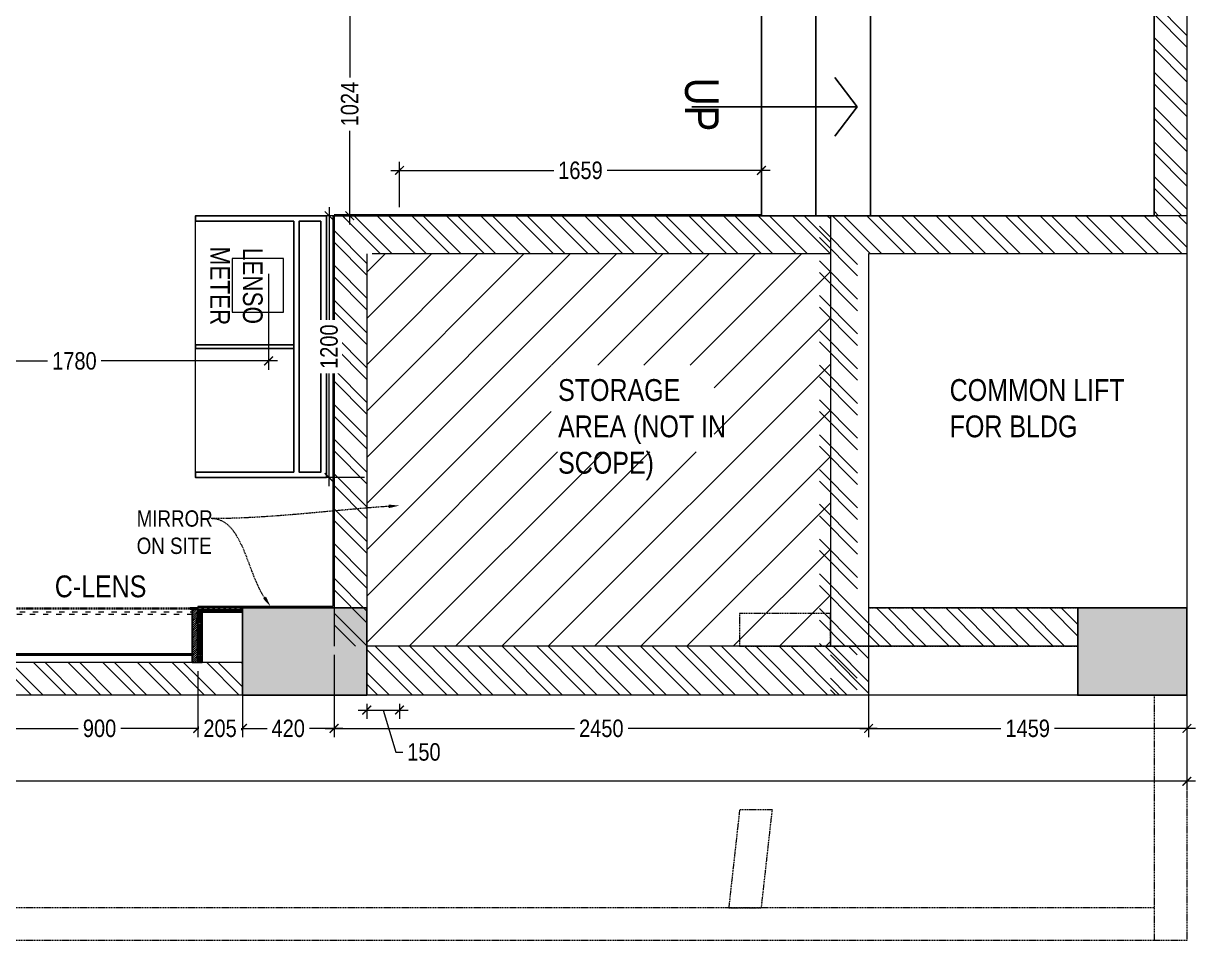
# Model space of a CAD drawing. Extents: x 6455 to 25617, y -919848 to -899772.
# Drawn here: x 19122 to 24494, y -908963 to -904757 of the extents above; entities that cross this region are included whole.
import ezdxf
from ezdxf import colors
from ezdxf.entities.mleader import LeaderData, LeaderLine
from ezdxf.enums import TextEntityAlignment as Align
from ezdxf.lldxf.tags import DXFTag
from ezdxf.math import Vec2, Vec3

# ---------------------------------------------------------------- set-up
doc = ezdxf.new("R2010")
doc.units = 0
doc.header["$LTSCALE"] = 40
doc.header["$MEASUREMENT"] = 0
doc.header["$PDMODE"] = 3
for name, pattern in [('a_p6_plan_L18$0$HIDDEN', [0.375, 0.25, -0.125]), ('ACAD_ISO03W100', [30, 12, -18]), ('HIDDEN', [0.375, 0.25, -0.125]), ('HIDDEN2', [0.1875, 0.125, -0.0625])]:
    doc.linetypes.add(name, pattern=pattern)
for name, color, linetype, lineweight in [('A-WALL-MASY', 1, 'Continuous', 9), ('Column', 243, 'Continuous', 9), ('Column hatch', 8, 'Continuous', 9), ('dimensions', 149, 'Continuous', 5), ('Floor-Unit', 1, 'Continuous', 13), ('IM-ANNO-HATCH', 8, 'Continuous', 5), ('LENS_PARTITION', 21, 'Continuous', 25), ('LENS_TEXT', 31, 'HIDDEN2', 5), ('LN-DIMENSION', 252, 'Continuous', 5), ('LN-ELEVATION-1', 81, 'Continuous', 25), ('LN-ELEVATION-3', 125, 'a_p6_plan_L18$0$HIDDEN', 18), ('LN-ELEVATION-4', 145, 'Continuous', 13), ('LN-ELEVATION-5', 167, 'Continuous', 5), ('LN-HATCH', 251, 'Continuous', 0), ('Mirror', 4, 'Continuous', 15), ('Steps', 4, 'Continuous', 9), ('wall hatch', 22, 'Continuous', 9)]:
    doc.layers.add(name, color=color, linetype=linetype, lineweight=lineweight)
doc.styles.get("Standard").update_dxf_attribs({"font": 'ARIALN.TTF'})
tags = doc.linetypes.add('DASHED2', pattern=[0.375, 0.25, -0.125]).pattern_tags.tags
tags[6:7] = [DXFTag(74, 4), DXFTag(75, 0), DXFTag(340, '0'), DXFTag(46, 1.0), DXFTag(50, 0.0), DXFTag(44, 0.0), DXFTag(45, 0.0)]
tags[4:5] = [DXFTag(74, 4), DXFTag(75, 0), DXFTag(340, '0'), DXFTag(46, 1.0), DXFTag(50, 0.0), DXFTag(44, 0.0), DXFTag(45, 0.0)]
doc.dimstyles.new('Working', dxfattribs={"dimscale": 0.8, "dimtxt": 100, "dimasz": 50, "dimexe": 50, "dimexo": 50, "dimgap": 25, "dimtad": 0, "dimdec": 0, "dimzin": 0, "dimdsep": 46, "dimtxsty": 'Standard', "dimblk": 'ARCHTICK', "dimcen": 0, "dimdle": 50, "dimclrd": 250, "dimclre": 8, "dimclrt": 7, "dimadec": 0, "dimazin": 0, "dimtfac": 1, "dimtdec": 0, "dimtofl": 0, "dimtmove": 1, "dimatfit": 3, "dimfxl": 3, "dimtolj": 1, "dimlwd": 5, "dimlwe": 0, "dimarcsym": 0})
pattern_1 = [(314.87, (-18500248.76, 1626450.15), (79.7298001, 79.36881616), []), (314.87, (-18500248.88, 1626397.12), (79.7298001, 79.36881616), [])]
pattern_2 = [(45, (4208834.247, 1706614.74), (-4.4901280605, 4.4901280605), [])]
pattern_3 = [(45, (4209134.247, 1706614.74), (-4.4901280605, 4.4901280605), [])]

# ---------------------------------------------------------------- blocks, each defined once
blk = doc.blocks.new('R-Table-1200')
at = {"layer": 'Floor-Unit', "color": 1}
blk.add_lwpolyline([(-404.5, 178.7), (-404.5, -56.3), (-158.5, -56.3), (-158.5, 178.7)], close=True, dxfattribs=at)
at = {"layer": 'LN-DIMENSION', "ltscale": 0.5}
blk.add_lwpolyline([(-9, -225), (-575, -225), (-575, 225), (-9, 225)], close=True, dxfattribs=at)
at = {"layer": 'LN-ELEVATION-1'}
blk.add_lwpolyline([(-575, -225), (-600, -225), (-600, 375), (600, 375), (600, -225), (575, -225), (575, 225), (-575, 225)], close=True, dxfattribs=at)
at = {"layer": 'LN-ELEVATION-1', "ltscale": 0.5}
for points in [[(-575, 350), (575, 350), (575, 250), (-575, 250)], [(-9, 225), (9, 225), (9, -225), (-9, -225)]]:
    blk.add_lwpolyline(points, close=True, dxfattribs=at)
at = {"layer": 'LN-ELEVATION-5', "ltscale": 0.5}
blk.add_lwpolyline([(575, -225), (-575, -225)], dxfattribs=at)
blk.add_attdef('SIZE', (-557.7, -216.5), '', height=25)
blk.add_attdef('NAME', text='', height=100).set_placement((-411.8, -254.3), align=Align.TOP_LEFT)
at = {"layer": 'LENS_TEXT', "color": 0, "insert": (-403.4, -157.5), "char_height": 90, "attachment_point": 7}
blk.add_mtext_dynamic_manual_height_columns('\\pxqc;LENSO\\PMETER', width=249.839, gutter_width=1, heights=[0], dxfattribs=at)
blk = doc.blocks.new('A$Cecd9987e')
at = {"layer": 'Steps', "linetype": 'HIDDEN', "lineweight": -3, "ltscale": 11, "transparency": 33554513}
blk.add_line((2333.2, 6772), (2333.2, 6622), dxfattribs=at)
for points in [[(1033.2, 7965), (2333.2, 7965), (2333.2, 6965), (1033.2, 6965)], [(1033.2, 6965), (2333.2, 6965), (2333.2, 6715), (1033.2, 6715)], [(1033.2, 6715), (2333.2, 6715), (2333.2, 6465), (1033.2, 6465)], [(1033.2, 6465), (2333.2, 6465), (2333.2, 6215), (1033.2, 6215)]]:
    blk.add_lwpolyline(points, close=True, dxfattribs=at)
at = {"layer": 'Steps', "lineweight": -3, "ltscale": 85}
for points in [[(1033.2, 6215), (2333.2, 6215), (2333.2, 5965), (1033.2, 5965)], [(1033.2, 5965), (2333.2, 5965), (2333.2, 5715), (1033.2, 5715)], [(1033.2, 5715), (2333.2, 5715), (2333.2, 5465), (1033.2, 5465)], [(1033.2, 5465), (2333.2, 5465), (2333.2, 5215), (1033.2, 5215)], [(1033.2, 5215), (2333.2, 5215), (2333.2, 4965), (1033.2, 4965)], [(1033.2, 4965), (2333.2, 4965), (2333.2, 4715), (1033.2, 4715)], [(1033.2, 4715), (2333.2, 4715), (2333.2, 4465), (1033.2, 4465)], [(1033.2, 4465), (2333.2, 4465), (2333.2, 4215), (1033.2, 4215)], [(1033.2, 4215), (2333.2, 4215), (2333.2, 3965), (1033.2, 3965)], [(1033.2, 3965), (2333.2, 3965), (2333.2, 3715), (1033.2, 3715)], [(533.2, 2715), (533.2, 3715), (783.2, 3715), (783.2, 2715)], [(783.2, 2715), (783.2, 3715), (1033.2, 3715), (1033.2, 2715)], [(1033.2, 3715), (2333.2, 3715), (2333.2, 2715), (1033.2, 2715)]]:
    blk.add_lwpolyline(points, close=True, dxfattribs=at)
for points in [[(971.7, 3215), (869.9, 3349.7)], [(214.3, 3215), (971.7, 3215)], [(971.7, 3215), (869.9, 3080.3)]]:
    blk.add_lwpolyline(points, dxfattribs=at)
at = {"layer": 'Steps', "lineweight": -3, "ltscale": 85, "insert": (337.4, 3348.2), "char_height": 154.45, "attachment_point": 1, "rotation": 270}
blk.add_mtext_dynamic_manual_height_columns('UP', width=3348.191, gutter_width=27.2, heights=[839.7], dxfattribs=at)
blk = doc.blocks.new('A$C1f20e75f')
at = {"linetype": 'HIDDEN2', "lineweight": 0, "transparency": 33554602}
h = blk.add_hatch(color=251, dxfattribs=at)
h.dxf.hatch_style = 1
h.paths.add_polyline_path([(7061.1, 4174.7), (7061.1, 4574.7), (6561.1, 4574.7), (6561.1, 4174.7)])
h.paths.add_polyline_path([(3137.1, 4044.7), (3137.1, 4574.7), (2637.1, 4574.7), (2637.1, 4044.7)])
h.paths.add_polyline_path([(7061.1, -1930.4), (7061.1, -1530.4), (6561.1, -1530.4), (6561.1, -1930.4)])
h.paths.add_polyline_path([(3302.1, -1930.4), (3302.1, -1530.4), (2731.9, -1530.4), (2731.9, -1930.4)])
h.paths.add_polyline_path([(-3104.1, -1930.4), (-3104.1, -1400.4), (-3544.1, -1400.4), (-3544.1, -1930.4)])
h.paths.add_polyline_path([(-3124.1, 4054.7), (-3124.1, 4574.7), (-3564.1, 4574.7), (-3564.1, 4054.7)])
h.paths.add_polyline_path([(-8914.1, 4054.7), (-8914.1, 4574.7), (-9344.1, 4574.7), (-9344.1, 4054.7)])
h.paths.add_polyline_path([(-8914.1, -1930.4), (-8914.1, -1400.4), (-9344.1, -1400.4), (-9344.1, -1930.4)])
at = {"transparency": 33554539}
h = blk.add_hatch(dxfattribs=at)
h.set_pattern_fill('ANSI31', color=256, scale=1200)
h.set_pattern_definition([(45, (-9565.99, -1930.4), (-106.066, 106.066), [])])
h.paths.add_polyline_path([(5427.1, 92.7), (3302.1, 92.7), (3302.1, -1705.4), (5427.1, -1705.4)])
h.paths.add_polyline_path([(4148, -814.4), (4893.8, -814.4), (4893.8, -417.8), (4148, -417.8)], flags=16)
at = {"layer": 'Column hatch'}
h = blk.add_hatch(color=256, dxfattribs=at)
h.dxf.hatch_style = 1
h.paths.add_polyline_path([(7061.1, 4174.7), (7061.1, 4574.7), (6561.1, 4574.7), (6561.1, 4174.7)])
h.paths.add_polyline_path([(7061.1, -1930.4), (7061.1, -1530.4), (6561.1, -1530.4), (6561.1, -1930.4)])
h.paths.add_polyline_path([(3302.1, -1930.4), (3302.1, -1530.4), (2731.9, -1530.4), (2731.9, -1930.4)])
h.paths.add_polyline_path([(3137.1, 4044.7), (3137.1, 4574.7), (2637.1, 4574.7), (2637.1, 4044.7)])
h.paths.add_polyline_path([(-3124.1, 4054.7), (-3124.1, 4574.7), (-3564.1, 4574.7), (-3564.1, 4054.7)])
h.paths.add_polyline_path([(-3104.1, -1930.4), (-3104.1, -1400.4), (-3544.1, -1400.4), (-3544.1, -1930.4)])
h.paths.add_polyline_path([(-8914.1, -1930.4), (-8914.1, -1400.4), (-9344.1, -1400.4), (-9344.1, -1930.4)])
h.paths.add_polyline_path([(-8914.1, 4174.7), (-8914.1, 4574.7), (-9344.1, 4574.7), (-9344.1, 4174.7)])
at = {"layer": 'IM-ANNO-HATCH'}
h = blk.add_hatch(dxfattribs=at)
h.set_pattern_fill('CORK', color=256, scale=50)
h.set_pattern_definition([(0, (-17393.2135, 980293.556), (0, 6.25), []), (135, (-17390.088, 980290.431), (-12.49999998, -12.49999998), [8.8388348, -8.8388348]), (135, (-17388.526, 980290.431), (-12.49999998, -12.49999998), [8.8388348, -8.8388348]), (135, (-17386.963, 980290.431), (-12.49999998, -12.49999998), [8.8388348, -8.8388348])])
h.paths.add_polyline_path([(2731.9, -1530.4), (2527.1, -1530.4), (2527.1, -1536.4), (2527.1, -1580.4), (2527.1, -1780.4), (2547.1, -1780.4), (2547.1, -1550.4), (2731.9, -1550.4)])
at = {"layer": 'wall hatch'}
h = blk.add_hatch(dxfattribs=at)
h.set_pattern_fill('ANSI32', color=256, scale=300, angle=269.87)
h.set_pattern_definition([(314.87, (-18500075.76, 1626450.15), (79.7298001, 79.36881616), []), (314.87, (-18500075.88, 1626397.12), (79.7298001, 79.36881616), [])])
h.paths.add_polyline_path([(-3564.1, 4424.7), (-3564.1, 4574.7), (-8914.1, 4574.7), (-8914.1, 4424.7)])
h.paths.add_polyline_path([(2637.1, 4424.7), (2637.1, 4574.7), (-3124.1, 4574.7), (-3124.1, 4424.7)])
h.paths.add_polyline_path([(6561.1, 4424.7), (6561.1, 4574.7), (3137.1, 4574.7), (3137.1, 4424.7)])
h.paths.add_polyline_path([(7061.1, 267.7), (7061.1, 4174.7), (6911.1, 4174.7), (6911.1, 267.7)])
h.paths.add_polyline_path([(5550.1, -1930.4), (5550.1, -1705.4), (3302.1, -1705.4), (3302.1, -1930.4)])
h.paths.add_polyline_path([(2731.9, -1930.4), (2731.9, -1780.4), (-3104.1, -1780.4), (-3104.1, -1930.4)])
h.paths.add_polyline_path([(-3544.1, -1930.4), (-3544.1, -1780.4), (-8914.1, -1780.4), (-8914.1, -1930.4)])
h = blk.add_hatch(dxfattribs=at)
h.set_pattern_fill('ANSI32', color=256, scale=300, angle=269.87)
h.set_pattern_definition([(314.87, (-9565.99, -1930.4), (79.7298, 79.3688), []), (314.87, (-9566.11, -1983.43), (79.7298, 79.3688), [])])
h.paths.add_polyline_path([(5427.1, 267.7), (3152.1, 267.7), (3152.1, -1705.4), (3302.1, -1705.4), (3302.1, 92.7), (5427.1, 92.7)])
h = blk.add_hatch(dxfattribs=at)
h.set_pattern_fill('ANSI32', color=256, scale=300, angle=269.87)
h.set_pattern_definition(pattern_1)
h.paths.add_polyline_path([(5377.1, -1705.4), (5552.1, -1705.4), (5552.1, 92.7), (7061.1, 92.7), (7061.1, 267.7), (5377.1, 267.7)])
h = blk.add_hatch(dxfattribs=at)
h.set_pattern_fill('ANSI32', color=256, scale=300, angle=269.87)
h.set_pattern_definition(pattern_1)
h.paths.add_polyline_path([(6561.1, -1705.4), (6561.1, -1530.4), (5552.1, -1530.4), (5552.1, -1705.4)])
h = blk.add_hatch(dxfattribs=at)
h.set_pattern_fill('ANSI32', color=256, scale=300, angle=269.87)
h.set_pattern_definition([(314.87, (-18500198.76, 1626450.15), (79.7298001, 79.36881616), []), (314.87, (-18500198.88, 1626397.12), (79.7298001, 79.36881616), [])])
h.paths.add_polyline_path([(5602.1, -1930.4), (5602.1, -1705.4), (5427.1, -1705.4), (5427.1, -1930.4)])
at = {"color": 251, "linetype": 'HIDDEN2', "lineweight": 0, "transparency": 33554602}
for p, q in [((7061.1, 6135.3), (7061.1, -3055.4)), ((6911.1, 4174.7), (6911.1, 267.7)), ((5427.1, 267.7), (5427.1, -1705.4)), ((7061.1, 267.7), (5427.1, 267.7)), ((5602.1, 92.7), (5602.1, -1530.4)), ((7061.1, 92.7), (5602.1, 92.7)), ((5602.1, -1530.4), (6561.1, -1530.4)), ((5427.1, -1705.4), (6561.1, -1705.4)), ((6911.1, -1930.4), (6911.1, -3055.4)), ((6911.1, -2905.4), (-10938.1, -2905.4)), ((7061.1, -3055.4), (-10938.1, -3055.4))]:
    blk.add_line(p, q, dxfattribs=at)
at = {"color": 251, "linetype": 'HIDDEN2', "lineweight": 0, "ltscale": 85, "transparency": 33554602}
for points in [[(3302.1, -1530.4), (3302.1, -1930.4), (2731.9, -1930.4), (2731.9, -1530.4)], [(7061.1, -1530.4), (7061.1, -1930.4), (6561.1, -1930.4), (6561.1, -1530.4)]]:
    blk.add_lwpolyline(points, close=True, dxfattribs=at)
at = {"color": 251, "linetype": 'HIDDEN2', "lineweight": 0, "transparency": 33554602}
for points in [[(5011.1, -1555.4), (5011.1, -1705.4), (5427.1, -1705.4), (5427.1, -1555.4)], [(4961.1, -2905.4), (5111.1, -2905.4), (5161.1, -2455.4), (5011.1, -2455.4)]]:
    blk.add_lwpolyline(points, close=True, dxfattribs=at)
at = {"layer": 'A-WALL-MASY'}
for p, q in [((7061.1, 4574.7), (7061.1, -1930.4)), ((6911.1, 4174.7), (6911.1, 267.7)), ((5427.1, 267.7), (3152.1, 267.7)), ((3152.1, 267.7), (3152.1, -1705.4)), ((5427.1, 267.7), (5427.1, -1705.4)), ((7061.1, 267.7), (5427.1, 267.7)), ((3302.1, 92.7), (3302.1, -1705.4)), ((5427.1, 92.7), (3327.1, 92.7)), ((5602.1, 92.7), (5602.1, -1930.4)), ((7061.1, 92.7), (5602.1, 92.7)), ((6561.1, -1530.4), (5602.1, -1530.4)), ((5427.1, -1705.4), (3302.1, -1705.4)), ((6561.1, -1705.4), (5427.1, -1705.4)), ((2731.9, -1780.4), (-3104.1, -1780.4)), ((7061.1, -1930.4), (-9344.1, -1930.4))]:
    blk.add_line(p, q, dxfattribs=at)
at = {"layer": 'Column', "lineweight": -3, "ltscale": 85}
for points in [[(3302.1, -1530.4), (3302.1, -1930.4), (2731.9, -1930.4), (2731.9, -1530.4)], [(7061.1, -1530.4), (7061.1, -1930.4), (6561.1, -1930.4), (6561.1, -1530.4)]]:
    blk.add_lwpolyline(points, close=True, dxfattribs=at)
at = {"layer": 'LENS_PARTITION'}
blk.add_lwpolyline([(2527.1, -1780.4), (2527.1, -1530.4), (2731.9, -1530.4), (2731.9, -1550.4), (2547.1, -1550.4), (2547.1, -1780.4)], close=True, dxfattribs=at)
at = {"layer": 'Mirror', "lineweight": 0}
for points in [[(3152.1, 273.7), (5111.1, 273.7)], [(3152.1, 267.7), (3152.1, -1530.4), (2527.1, -1530.4)], [(3146.1, 267.7), (3146.1, -1524.4), (2527.1, -1524.4), (2527.1, -1530.4)], [(3152.1, 267.7), (5111.1, 267.7)]]:
    blk.add_lwpolyline(points, dxfattribs=at)
blk.add_blockref('A$Cecd9987e', (4577.9, -2447.3))
at = {"char_height": 100, "attachment_point": 1}
for s, insert in [('STORAGE AREA (NOT IN SCOPE)', (4179.1, -481.1)), ('COMMON LIFT FOR BLDG', (5974, -481.1))]:
    blk.add_mtext_dynamic_manual_height_columns(s, width=871.94, gutter_width=500, heights=[0], dxfattribs=dict(at, insert=insert))
blk = doc.blocks.new('dfbdfhq')
at = {"layer": 'LN-HATCH', "ltscale": 0.5}
h = blk.add_hatch(dxfattribs=at)
h.set_pattern_fill('ANSI31', color=256, scale=50)
h.paths.add_polyline_path([(-911.8, 0), (-911.8, -190), (-905.8, -190), (-905.8, -200), (-911.8, -200), (-911.8, -244), (-886.8, -244), (-886.8, 0)])
h = blk.add_hatch(dxfattribs=at)
h.set_pattern_fill('ANSI31', color=256, scale=2)
h.set_pattern_definition(pattern_2)
h.paths.add_polyline_path([(-11.8, 0), (-11.8, -190), (-17.8, -190), (-17.8, -200), (-11.8, -200), (-11.8, -244), (-36.8, -244), (-36.8, 0)])
h = blk.add_hatch(dxfattribs=at)
h.set_pattern_fill('ANSI31', color=256, scale=2)
h.set_pattern_definition(pattern_3)
h.paths.add_polyline_path([(-36.8, -40), (-886.8, -40), (-886.8, -34), (-36.8, -34)])
h = blk.add_hatch(dxfattribs=at)
h.set_pattern_fill('ANSI31', color=256, scale=2)
h.set_pattern_definition(pattern_3)
h.paths.add_polyline_path([(-876.8, -244), (-876.8, -250), (-911.8, -250), (-911.8, -244)])
h = blk.add_hatch(dxfattribs=at)
h.set_pattern_fill('ANSI31', color=256, scale=2)
h.set_pattern_definition(pattern_2)
h.paths.add_polyline_path([(-46.8, -244), (-46.8, -250), (-11.8, -250), (-11.8, -244)])
at = {"layer": 'LN-ELEVATION-1', "ltscale": 0.5}
for points in [[(-911.8, 0), (-911.8, -190), (-905.8, -190), (-905.8, -200), (-911.8, -200), (-911.8, -244), (-886.8, -244), (-886.8, 0)], [(-11.8, 0), (-11.8, -190), (-17.8, -190), (-17.8, -200), (-11.8, -200), (-11.8, -244), (-36.8, -244), (-36.8, 0)], [(-36.8, -40), (-886.8, -40), (-886.8, -34), (-36.8, -34)], [(-876.8, -244), (-876.8, -250), (-911.8, -250), (-911.8, -244)], [(-46.8, -244), (-46.8, -250), (-11.8, -250), (-11.8, -244)]]:
    blk.add_lwpolyline(points, close=True, dxfattribs=at)
at = {"layer": 'LN-ELEVATION-3', "ltscale": 0.5}
for p, q in [((-886.8, 0), (-36.8, 0)), ((-876.8, -244), (-46.8, -244)), ((-46.8, -250), (-876.8, -250))]:
    blk.add_line(p, q, dxfattribs=at)
at = {"layer": 'LN-ELEVATION-4', "linetype": 'ACAD_ISO03W100', "ltscale": 0.05}
blk.add_lwpolyline([(-886.8, -220), (-36.8, -220), (-36.8, -232), (-886.8, -232)], close=True, dxfattribs=at)
blk = doc.blocks.new('_ArchTick')
at = {"const_width": 0.15}
blk.add_lwpolyline([(-0.5, -0.5), (0.5, 0.5)], dxfattribs=at)
blk = doc.blocks.new('*D41')
at = {"layer": 'Defpoints', "color": 0, "ltscale": 50, "transparency": 16777216}
for p in [(20522.5, -905639.5), (20718.3, -905639.5), (20724.3, -906839.5)]:
    blk.add_point(p, dxfattribs=at)
at = {"layer": 'dimensions', "color": 250, "linetype": 'DASHED2', "lineweight": 5, "ltscale": 50, "transparency": 16777216}
for p, q in [((20522.5, -905599.5), (20522.5, -906124.7)), ((20522.5, -906879.5), (20522.5, -906354.2))]:
    blk.add_line(p, q, dxfattribs=at)
at = {"layer": 'dimensions', "color": 8, "linetype": 'DASHED2', "lineweight": 0, "ltscale": 50, "transparency": 16777216}
for p, q in [((20678.3, -905639.5), (20482.5, -905639.5)), ((20684.3, -906839.5), (20482.5, -906839.5))]:
    blk.add_line(p, q, dxfattribs=at)
at = {"layer": 'dimensions', "color": 250, "lineweight": 5, "ltscale": 50, "transparency": 16777216, "xscale": 40, "yscale": 40, "zscale": 40}
for p, rotation in [((20522.5, -905639.5), 90), ((20522.5, -906839.5), 270)]:
    blk.add_blockref('_ArchTick', p, dxfattribs=dict(at, rotation=rotation))
at = {"layer": 'dimensions', "color": 7, "ltscale": 50, "transparency": 16777216, "insert": (20522.5, -906239.5), "char_height": 80, "attachment_point": 5, "rotation": 90, "bg_fill": 3, "box_fill_scale": 1.25, "bg_fill_color": 9, "bg_fill_true_color": 13158600, "bg_fill_transparency": 0}
blk.add_mtext('\\A1;1200', dxfattribs=at)
blk = doc.blocks.new('*D42')
at = {"layer": 'Defpoints', "color": 0, "ltscale": 50, "transparency": 16777216}
for p in [(22504.3, -905431.4), (20845.3, -905639.5), (22504.3, -905645.5)]:
    blk.add_point(p, dxfattribs=at)
at = {"layer": 'dimensions', "color": 8, "linetype": 'DASHED2', "lineweight": 0, "ltscale": 50, "transparency": 16777216}
for p, q in [((20845.3, -905599.5), (20845.3, -905391.4)), ((22504.3, -905605.5), (22504.3, -905391.4))]:
    blk.add_line(p, q, dxfattribs=at)
at = {"layer": 'dimensions', "color": 250, "linetype": 'DASHED2', "lineweight": 5, "ltscale": 50, "transparency": 16777216}
for p, q in [((20805.3, -905431.4), (21559.8, -905431.4)), ((22544.3, -905431.4), (21789.7, -905431.4))]:
    blk.add_line(p, q, dxfattribs=at)
at = {"layer": 'dimensions', "color": 250, "lineweight": 5, "ltscale": 50, "transparency": 16777216, "xscale": 40, "yscale": 40, "zscale": 40, "rotation": 180}
blk.add_blockref('_ArchTick', (20845.3, -905431.4), dxfattribs=at)
at = {"layer": 'dimensions', "color": 250, "lineweight": 5, "ltscale": 50, "transparency": 16777216, "xscale": 40, "yscale": 40, "zscale": 40}
blk.add_blockref('_ArchTick', (22504.3, -905431.4), dxfattribs=at)
at = {"layer": 'dimensions', "color": 7, "ltscale": 50, "transparency": 16777216, "insert": (21674.8, -905431.4), "char_height": 80, "attachment_point": 5, "bg_fill": 3, "box_fill_scale": 1.25, "bg_fill_color": 9, "bg_fill_true_color": 13158600, "bg_fill_transparency": 0}
blk.add_mtext('\\A1;1659', dxfattribs=at)
blk = doc.blocks.new('*D62')
at = {"layer": 'Defpoints', "color": 0, "ltscale": 50, "transparency": 16777216}
for p in [(7979.1, -907837.6), (24454.3, -907837.6), (24454.3, -908232.1)]:
    blk.add_point(p, dxfattribs=at)
at = {"layer": 'dimensions', "color": 8, "linetype": 'DASHED2', "lineweight": 0, "ltscale": 50, "transparency": 16777216}
for p, q in [((7979.1, -907877.6), (7979.1, -908272.1)), ((24454.3, -907877.6), (24454.3, -908272.1))]:
    blk.add_line(p, q, dxfattribs=at)
at = {"layer": 'dimensions', "color": 250, "linetype": 'DASHED2', "lineweight": 5, "ltscale": 50, "transparency": 16777216}
for p, q in [((7939.1, -908232.1), (15845.6, -908232.1)), ((24494.3, -908232.1), (16587.8, -908232.1))]:
    blk.add_line(p, q, dxfattribs=at)
at = {"layer": 'dimensions', "color": 250, "lineweight": 5, "ltscale": 50, "transparency": 16777216, "xscale": 40, "yscale": 40, "zscale": 40, "rotation": 180}
blk.add_blockref('_ArchTick', (7979.1, -908232.1), dxfattribs=at)
at = {"layer": 'dimensions', "color": 250, "lineweight": 5, "ltscale": 50, "transparency": 16777216, "xscale": 40, "yscale": 40, "zscale": 40}
blk.add_blockref('_ArchTick', (24454.3, -908232.1), dxfattribs=at)
at = {"layer": 'dimensions', "color": 7, "ltscale": 50, "transparency": 16777216, "insert": (16216.7, -908232.1), "char_height": 80, "attachment_point": 5, "bg_fill": 3, "box_fill_scale": 1.25, "bg_fill_color": 9, "bg_fill_true_color": 13158600, "bg_fill_transparency": 0}
blk.add_mtext('\\A1;16475 [54\'-0 1/2"]', dxfattribs=at)
blk = doc.blocks.new('*D78')
at = {"layer": 'Defpoints', "color": 0, "ltscale": 50, "transparency": 16777216}
for p in [(18465.2, -905495.3), (20245.3, -905652), (20245.3, -906305.1)]:
    blk.add_point(p, dxfattribs=at)
at = {"layer": 'dimensions', "color": 8, "linetype": 'DASHED2', "lineweight": 0, "ltscale": 50, "transparency": 16777216}
for p, q in [((18465.2, -905905.1), (18465.2, -906345.1)), ((20245.3, -905905.1), (20245.3, -906345.1))]:
    blk.add_line(p, q, dxfattribs=at)
at = {"layer": 'dimensions', "color": 250, "linetype": 'DASHED2', "lineweight": 5, "ltscale": 50, "transparency": 16777216}
for p, q in [((18425.2, -906305.1), (19240.4, -906305.1)), ((20285.3, -906305.1), (19470, -906305.1))]:
    blk.add_line(p, q, dxfattribs=at)
at = {"layer": 'dimensions', "color": 250, "lineweight": 5, "ltscale": 50, "transparency": 16777216, "xscale": 40, "yscale": 40, "zscale": 40, "rotation": 180}
blk.add_blockref('_ArchTick', (18465.2, -906305.1), dxfattribs=at)
at = {"layer": 'dimensions', "color": 250, "lineweight": 5, "ltscale": 50, "transparency": 16777216, "xscale": 40, "yscale": 40, "zscale": 40}
blk.add_blockref('_ArchTick', (20245.3, -906305.1), dxfattribs=at)
at = {"layer": 'dimensions', "color": 7, "ltscale": 50, "transparency": 16777216, "insert": (19355.2, -906305.1), "char_height": 80, "attachment_point": 5, "bg_fill": 3, "box_fill_scale": 1.25, "bg_fill_color": 9, "bg_fill_true_color": 13158600, "bg_fill_transparency": 0}
blk.add_mtext('\\A1;1780', dxfattribs=at)
blk = doc.blocks.new('*D101')
at = {"layer": 'Defpoints', "color": 0, "ltscale": 50, "transparency": 16777216}
for p in [(20488.5, -904615.3), (20617.3, -905639.5), (20698, -905639.5)]:
    blk.add_point(p, dxfattribs=at)
at = {"layer": 'dimensions', "color": 250, "linetype": 'DASHED2', "lineweight": 5, "ltscale": 50, "transparency": 16777216}
for p, q in [((20617.3, -904575.3), (20617.3, -905012.6)), ((20617.3, -905679.5), (20617.3, -905242.1))]:
    blk.add_line(p, q, dxfattribs=at)
at = {"layer": 'dimensions', "color": 8, "linetype": 'DASHED2', "lineweight": 0, "ltscale": 50, "transparency": 16777216}
for p, q in [((20528.5, -904615.3), (20657.3, -904615.3)), ((20658, -905639.5), (20577.3, -905639.5))]:
    blk.add_line(p, q, dxfattribs=at)
at = {"layer": 'dimensions', "color": 250, "lineweight": 5, "ltscale": 50, "transparency": 16777216, "xscale": 40, "yscale": 40, "zscale": 40}
for p, rotation in [((20617.3, -904615.3), 90), ((20617.3, -905639.5), 270)]:
    blk.add_blockref('_ArchTick', p, dxfattribs=dict(at, rotation=rotation))
at = {"layer": 'dimensions', "color": 7, "ltscale": 50, "transparency": 16777216, "insert": (20617.3, -905127.4), "char_height": 80, "attachment_point": 5, "rotation": 90, "bg_fill": 3, "box_fill_scale": 1.25, "bg_fill_color": 9, "bg_fill_true_color": 13158600, "bg_fill_transparency": 0}
blk.add_mtext('\\A1;1024', dxfattribs=at)
blk = doc.blocks.new('*D108')
at = {"layer": 'Defpoints', "color": 0, "ltscale": 50, "transparency": 16777216}
for p in [(19020.3, -907687.6), (19920.3, -907687.6), (19920.3, -907990)]:
    blk.add_point(p, dxfattribs=at)
at = {"layer": 'dimensions', "color": 8, "linetype": 'DASHED2', "lineweight": 0, "ltscale": 50, "transparency": 16777216}
for p, q in [((19020.3, -907727.6), (19020.3, -908030)), ((19920.3, -907727.6), (19920.3, -908030))]:
    blk.add_line(p, q, dxfattribs=at)
at = {"layer": 'dimensions', "color": 250, "linetype": 'DASHED2', "lineweight": 5, "ltscale": 50, "transparency": 16777216}
for p, q in [((18980.3, -907990), (19377.9, -907990)), ((19960.3, -907990), (19562.7, -907990))]:
    blk.add_line(p, q, dxfattribs=at)
at = {"layer": 'dimensions', "color": 250, "lineweight": 5, "ltscale": 50, "transparency": 16777216, "xscale": 40, "yscale": 40, "zscale": 40, "rotation": 180}
blk.add_blockref('_ArchTick', (19020.3, -907990), dxfattribs=at)
at = {"layer": 'dimensions', "color": 250, "lineweight": 5, "ltscale": 50, "transparency": 16777216, "xscale": 40, "yscale": 40, "zscale": 40}
blk.add_blockref('_ArchTick', (19920.3, -907990), dxfattribs=at)
at = {"layer": 'dimensions', "color": 7, "ltscale": 50, "transparency": 16777216, "insert": (19470.3, -907990), "char_height": 80, "attachment_point": 5, "bg_fill": 3, "box_fill_scale": 1.25, "bg_fill_color": 9, "bg_fill_true_color": 13158600, "bg_fill_transparency": 0}
blk.add_mtext('\\A1;900', dxfattribs=at)
blk = doc.blocks.new('*D109')
at = {"layer": 'Defpoints', "color": 0, "ltscale": 50, "transparency": 16777216}
for p in [(20545.3, -907612.6), (20125.1, -907687.6), (20545.3, -907990)]:
    blk.add_point(p, dxfattribs=at)
at = {"layer": 'dimensions', "color": 8, "linetype": 'DASHED2', "lineweight": 0, "ltscale": 50, "transparency": 16777216}
for p, q in [((20545.3, -907652.6), (20545.3, -908030)), ((20125.1, -907727.6), (20125.1, -908030))]:
    blk.add_line(p, q, dxfattribs=at)
at = {"layer": 'dimensions', "color": 250, "linetype": 'DASHED2', "lineweight": 5, "ltscale": 50, "transparency": 16777216}
for p, q in [((20085.1, -907990), (20241.5, -907990)), ((20585.3, -907990), (20428.9, -907990))]:
    blk.add_line(p, q, dxfattribs=at)
at = {"layer": 'dimensions', "color": 250, "lineweight": 5, "ltscale": 50, "transparency": 16777216, "xscale": 40, "yscale": 40, "zscale": 40, "rotation": 180}
blk.add_blockref('_ArchTick', (20125.1, -907990), dxfattribs=at)
at = {"layer": 'dimensions', "color": 250, "lineweight": 5, "ltscale": 50, "transparency": 16777216, "xscale": 40, "yscale": 40, "zscale": 40}
blk.add_blockref('_ArchTick', (20545.3, -907990), dxfattribs=at)
at = {"layer": 'dimensions', "color": 7, "ltscale": 50, "transparency": 16777216, "insert": (20335.2, -907990), "char_height": 80, "attachment_point": 5, "bg_fill": 3, "box_fill_scale": 1.25, "bg_fill_color": 9, "bg_fill_true_color": 13158600, "bg_fill_transparency": 0}
blk.add_mtext('\\A1;420', dxfattribs=at)
blk = doc.blocks.new('*D110')
at = {"layer": 'Defpoints', "color": 0, "ltscale": 50, "transparency": 16777216}
for p in [(20545.3, -907612.6), (22995.3, -907612.6), (22995.3, -907990)]:
    blk.add_point(p, dxfattribs=at)
at = {"layer": 'dimensions', "color": 8, "linetype": 'DASHED2', "lineweight": 0, "ltscale": 50, "transparency": 16777216}
for p, q in [((20545.3, -907652.6), (20545.3, -908030)), ((22995.3, -907652.6), (22995.3, -908030))]:
    blk.add_line(p, q, dxfattribs=at)
at = {"layer": 'dimensions', "color": 250, "linetype": 'DASHED2', "lineweight": 5, "ltscale": 50, "transparency": 16777216}
for p, q in [((20505.3, -907990), (21651.9, -907990)), ((23035.3, -907990), (21888.7, -907990))]:
    blk.add_line(p, q, dxfattribs=at)
at = {"layer": 'dimensions', "color": 250, "lineweight": 5, "ltscale": 50, "transparency": 16777216, "xscale": 40, "yscale": 40, "zscale": 40, "rotation": 180}
blk.add_blockref('_ArchTick', (20545.3, -907990), dxfattribs=at)
at = {"layer": 'dimensions', "color": 250, "lineweight": 5, "ltscale": 50, "transparency": 16777216, "xscale": 40, "yscale": 40, "zscale": 40}
blk.add_blockref('_ArchTick', (22995.3, -907990), dxfattribs=at)
at = {"layer": 'dimensions', "color": 7, "ltscale": 50, "transparency": 16777216, "insert": (21770.3, -907990), "char_height": 80, "attachment_point": 5, "bg_fill": 3, "box_fill_scale": 1.25, "bg_fill_color": 9, "bg_fill_true_color": 13158600, "bg_fill_transparency": 0}
blk.add_mtext('\\A1;2450', dxfattribs=at)
blk = doc.blocks.new('*D111')
at = {"layer": 'Defpoints', "color": 0, "ltscale": 50, "transparency": 16777216}
for p in [(24454.3, -907437.6), (22995.3, -907612.6), (24454.3, -907990)]:
    blk.add_point(p, dxfattribs=at)
at = {"layer": 'dimensions', "color": 8, "linetype": 'DASHED2', "lineweight": 0, "ltscale": 50, "transparency": 16777216}
for p, q in [((24454.3, -907590), (24454.3, -908030)), ((22995.3, -907652.6), (22995.3, -908030))]:
    blk.add_line(p, q, dxfattribs=at)
at = {"layer": 'dimensions', "color": 250, "linetype": 'DASHED2', "lineweight": 5, "ltscale": 50, "transparency": 16777216}
for p, q in [((22955.3, -907990), (23609.8, -907990)), ((24494.3, -907990), (23839.7, -907990))]:
    blk.add_line(p, q, dxfattribs=at)
at = {"layer": 'dimensions', "color": 250, "lineweight": 5, "ltscale": 50, "transparency": 16777216, "xscale": 40, "yscale": 40, "zscale": 40, "rotation": 180}
blk.add_blockref('_ArchTick', (22995.3, -907990), dxfattribs=at)
at = {"layer": 'dimensions', "color": 250, "lineweight": 5, "ltscale": 50, "transparency": 16777216, "xscale": 40, "yscale": 40, "zscale": 40}
blk.add_blockref('_ArchTick', (24454.3, -907990), dxfattribs=at)
at = {"layer": 'dimensions', "color": 7, "ltscale": 50, "transparency": 16777216, "insert": (23724.8, -907990), "char_height": 80, "attachment_point": 5, "bg_fill": 3, "box_fill_scale": 1.25, "bg_fill_color": 9, "bg_fill_true_color": 13158600, "bg_fill_transparency": 0}
blk.add_mtext('\\A1;1459', dxfattribs=at)
blk = doc.blocks.new('*D164')
at = {"layer": 'Defpoints', "color": 0, "ltscale": 50, "transparency": 16777216}
for p in [(20695.3, -907837.6), (20845.3, -907837.6), (20845.3, -907905.7)]:
    blk.add_point(p, dxfattribs=at)
at = {"layer": 'dimensions', "color": 8, "lineweight": 0, "ltscale": 50, "transparency": 16777216}
for p, q in [((20695.3, -907877.6), (20695.3, -907945.7)), ((20845.3, -907877.6), (20845.3, -907945.7))]:
    blk.add_line(p, q, dxfattribs=at)
at = {"layer": 'dimensions', "color": 250, "lineweight": 5, "ltscale": 50, "transparency": 16777216}
for p, q in [((20655.3, -907905.7), (20885.3, -907905.7)), ((20770.3, -907905.7), (20828, -908098.3)), ((20828, -908098.3), (20868, -908098.3))]:
    blk.add_line(p, q, dxfattribs=at)
at = {"layer": 'dimensions', "color": 250, "lineweight": 5, "ltscale": 50, "transparency": 16777216, "xscale": 40, "yscale": 40, "zscale": 40, "rotation": 180}
blk.add_blockref('_ArchTick', (20695.3, -907905.7), dxfattribs=at)
at = {"layer": 'dimensions', "color": 250, "lineweight": 5, "ltscale": 50, "transparency": 16777216, "xscale": 40, "yscale": 40, "zscale": 40}
blk.add_blockref('_ArchTick', (20845.3, -907905.7), dxfattribs=at)
at = {"layer": 'dimensions', "color": 7, "ltscale": 50, "transparency": 16777216, "insert": (20957.3, -908098.3), "char_height": 80, "attachment_point": 5, "bg_fill": 3, "box_fill_scale": 1.25, "bg_fill_color": 9, "bg_fill_true_color": 13158600, "bg_fill_transparency": 0}
blk.add_mtext('\\A1;150', dxfattribs=at)
blk = doc.blocks.new('*D163')
at = {"layer": 'Defpoints', "color": 0, "ltscale": 50, "transparency": 16777216}
for p in [(19920.3, -907687.6), (20125.1, -907837.6)]:
    blk.add_point(p, dxfattribs=at)
at = {"layer": 'dimensions', "color": 8, "linetype": 'DASHED2', "lineweight": 0, "ltscale": 50, "transparency": 16777216}
for p, q in [((19920.3, -907727.6), (19920.3, -908030)), ((20125.1, -907877.6), (20125.1, -908030))]:
    blk.add_line(p, q, dxfattribs=at)
at = {"layer": 'dimensions', "color": 250, "linetype": 'DASHED2', "lineweight": 5, "ltscale": 50, "transparency": 16777216}
for p, q in [((19920.3, -907990), (19880.3, -907990)), ((20125.1, -907990), (20165.1, -907990))]:
    blk.add_line(p, q, dxfattribs=at)
at = {"layer": 'dimensions', "color": 250, "lineweight": 5, "ltscale": 50, "transparency": 16777216, "xscale": 40, "yscale": 40, "zscale": 40}
blk.add_blockref('_ArchTick', (19920.3, -907990), dxfattribs=at)
at = {"layer": 'dimensions', "color": 250, "lineweight": 5, "ltscale": 50, "transparency": 16777216, "xscale": 40, "yscale": 40, "zscale": 40, "rotation": 180}
blk.add_blockref('_ArchTick', (20125.1, -907990), dxfattribs=at)
at = {"layer": 'dimensions', "color": 7, "ltscale": 50, "transparency": 16777216, "insert": (20022.7, -907990), "char_height": 80, "attachment_point": 5, "bg_fill": 3, "box_fill_scale": 1.25, "bg_fill_color": 9, "bg_fill_true_color": 13158600, "bg_fill_transparency": 0}
blk.add_mtext('\\A1;205', dxfattribs=at)
at = {"layer": 'Defpoints', "color": 0, "ltscale": 50, "transparency": 16777216}
blk.add_point((20125.1, -907990), dxfattribs=at)

msp = doc.modelspace()

# ---------------------------------------------------------------- block references
at = {"layer": 'dimensions', "color": 3, "ltscale": 50, "true_color": 0x15f609}
msp.add_blockref('A$C1f20e75f', (17393.2, -905907.2), dxfattribs=at)
at = {"layer": 'Floor-Unit'}
for name, p, rotation in [('R-Table-1200', (20135.3, -906239.5), 269.9999999999999), ('dfbdfhq', (19008.5, -907687.6), 179.999999999965)]:
    msp.add_blockref(name, p, dxfattribs=dict(at, rotation=rotation))

# ---------------------------------------------------------------- texts
at = {"layer": 'LENS_TEXT', "linetype": 'Continuous', "ltscale": 3, "insert": (19475.2, -907339.3), "char_height": 100, "attachment_point": 5}
msp.add_mtext_dynamic_manual_height_columns('C-LENS', width=395.256, gutter_width=1, heights=[0], dxfattribs=at)

# ---------------------------------------------------------------- leaders
at = {"layer": 'LENS_TEXT', "linetype": 'Continuous', "ltscale": 3}
ml = msp.add_multileader_mtext('Standard', dxfattribs=at)
ml.set_content('{\\C256;MIRROR ON SITE}', color=1)
ml.set_leader_properties(color=256, linetype='ByLayer', lineweight=-1)
ml.build(insert=Vec2(0, 0))
ml.multileader.update_dxf_attribs({"leader_type": 2, "dogleg_length": 0.36, "arrow_head_size": 50})
ctx = ml.context
ctx.base_point, ctx.char_height, ctx.arrow_head_size, ctx.landing_gap_size, ctx.plane_origin = Vec3(19640.5, -907028.1), 75, 50, 0.09, Vec3(20810.8, -906577.8)
notes = []
notes.append((ctx, [(0, (1, 1, 0), (19981.9, -907028.1), (-1, 0), 0.36, [(1, [(20254.7, -907431.6)], 0, []), (0, [(20845.3, -906968.3)], 0, [])])]))
ctx.mtext.insert, ctx.mtext.width, ctx.mtext.defined_height, ctx.mtext.flow_direction = Vec3(19640.6, -906990), 465.558, 423.8, 5
for ctx, leaders in notes:
    for number, flags, end, landing, length, lines in leaders:
        leader = LeaderData()
        leader.index, (leader.has_last_leader_line, leader.has_dogleg_vector, leader.attachment_direction) = number, flags
        leader.last_leader_point, leader.dogleg_vector, leader.dogleg_length = Vec3(end), Vec3(landing), length
        for number, points, colour, breaks in lines:
            line = LeaderLine()
            line.index, line.vertices, line.color, line.breaks = number, Vec3.list(points), colors.encode_raw_color(colour), breaks
            leader.lines.append(line)
        ctx.leaders.append(leader)

# ---------------------------------------------------------------- next in the draw order: dimensions: what is measured, and where the dimension line sits
at = {"layer": 'dimensions', "color": 3, "ltscale": 50, "true_color": 0x15f609}
for base, p1, p2, picture, middle in [((22504.3, -905431.4), (20845.3, -905639.5), (22504.3, -905645.5), '*D42', (21674.8, -905431.4)), ((20245.3, -906305.1), (18465.2, -905495.3), (20245.3, -905652), '*D78', (19355.2, -906305.1))]:
    dim = msp.add_linear_dim(base=base, p1=p1, p2=p2, dimstyle='Working', override={"dimfxl": 500, "dimfxlon": 1, "dimtfill": 1, "dimarcsym": 1}, dxfattribs=at)
    dim.commit()
    dim.dimension.update_dxf_attribs({"geometry": picture, "text_midpoint": middle})
dim = msp.add_linear_dim(base=(20522.5, -905639.5), p1=(20724.3, -906839.5), p2=(20718.3, -905639.5), angle=90, dimstyle='Working', override={"dimfxl": 500, "dimfxlon": 1, "dimtfill": 1, "dimarcsym": 1}, dxfattribs=at)
dim.commit()
dim.dimension.update_dxf_attribs({"geometry": '*D41', "text_midpoint": (20522.5, -906239.5)})
at = {"layer": 'dimensions', "ltscale": 50}
dim = msp.add_linear_dim(base=(24454.3, -908232.1), p1=(7979.1, -907837.6), p2=(24454.3, -907837.6), dimstyle='Working', override={"dimfxl": 500, "dimfxlon": 1, "dimtfill": 1, "dimarcsym": 1}, dxfattribs=at)
dim.commit()
dim.dimension.update_dxf_attribs({"geometry": '*D62', "text_midpoint": (16216.7, -908232.1)})

# ---------------------------------------------------------------- next in the draw order: dimensions: what is measured, and where the dimension line sits
at = {"layer": 'dimensions', "color": 3, "ltscale": 50, "true_color": 0x15f609}
dim = msp.add_linear_dim(base=(20617.3, -905639.5), p1=(20488.5, -904615.3), p2=(20698, -905639.5), angle=90, dimstyle='Working', override={"dimfxl": 500, "dimfxlon": 1, "dimtfill": 1, "dimarcsym": 1}, dxfattribs=at)
dim.commit()
dim.dimension.update_dxf_attribs({"geometry": '*D101', "text_midpoint": (20617.3, -905127.4)})
for base, p1, p2, picture, middle in [((20545.3, -907990), (20125.1, -907687.6), (20545.3, -907612.6), '*D109', (20335.2, -907990)), ((19920.3, -907990), (19020.3, -907687.6), (19920.3, -907687.6), '*D108', (19470.3, -907990))]:
    dim = msp.add_linear_dim(base=base, p1=p1, p2=p2, dimstyle='Working', override={"dimfxl": 500, "dimfxlon": 1, "dimtfill": 1, "dimarcsym": 1}, dxfattribs=at)
    dim.commit()
    dim.dimension.update_dxf_attribs({"geometry": picture, "text_midpoint": middle})

# ---------------------------------------------------------------- next in the draw order: dimensions: what is measured, and where the dimension line sits
for base, p1, p2, picture, middle in [((22995.3, -907990), (20545.3, -907612.6), (22995.3, -907612.6), '*D110', (21770.3, -907990)), ((20125.1, -907990), (19920.3, -907687.6), (20125.1, -907837.6), '*D163', (20022.7, -907990))]:
    dim = msp.add_linear_dim(base=base, p1=p1, p2=p2, dimstyle='Working', override={"dimfxl": 500, "dimfxlon": 1, "dimtfill": 1, "dimarcsym": 1}, dxfattribs=at)
    dim.commit()
    dim.dimension.update_dxf_attribs({"geometry": picture, "text_midpoint": middle})

# ---------------------------------------------------------------- next in the draw order: dimensions: what is measured, and where the dimension line sits
for base, p1, p2, override, picture, middle in [((24454.3, -907990), (22995.3, -907612.6), (24454.3, -907437.6), {"dimfxl": 500, "dimfxlon": 1, "dimtfill": 1, "dimarcsym": 1}, '*D111', (23724.8, -907990)), ((20845.3, -907905.7), (20695.3, -907837.6), (20845.3, -907837.6), {"dimfxl": 110, "dimfxlon": 1, "dimtfill": 1, "dimarcsym": 2}, '*D164', (20888, -908098.3))]:
    dim = msp.add_linear_dim(base=base, p1=p1, p2=p2, dimstyle='Working', override=override, dxfattribs=at)
    dim.commit()
    dim.dimension.update_dxf_attribs({"geometry": picture, "text_midpoint": middle})

doc.saveas('drawing.dxf')
